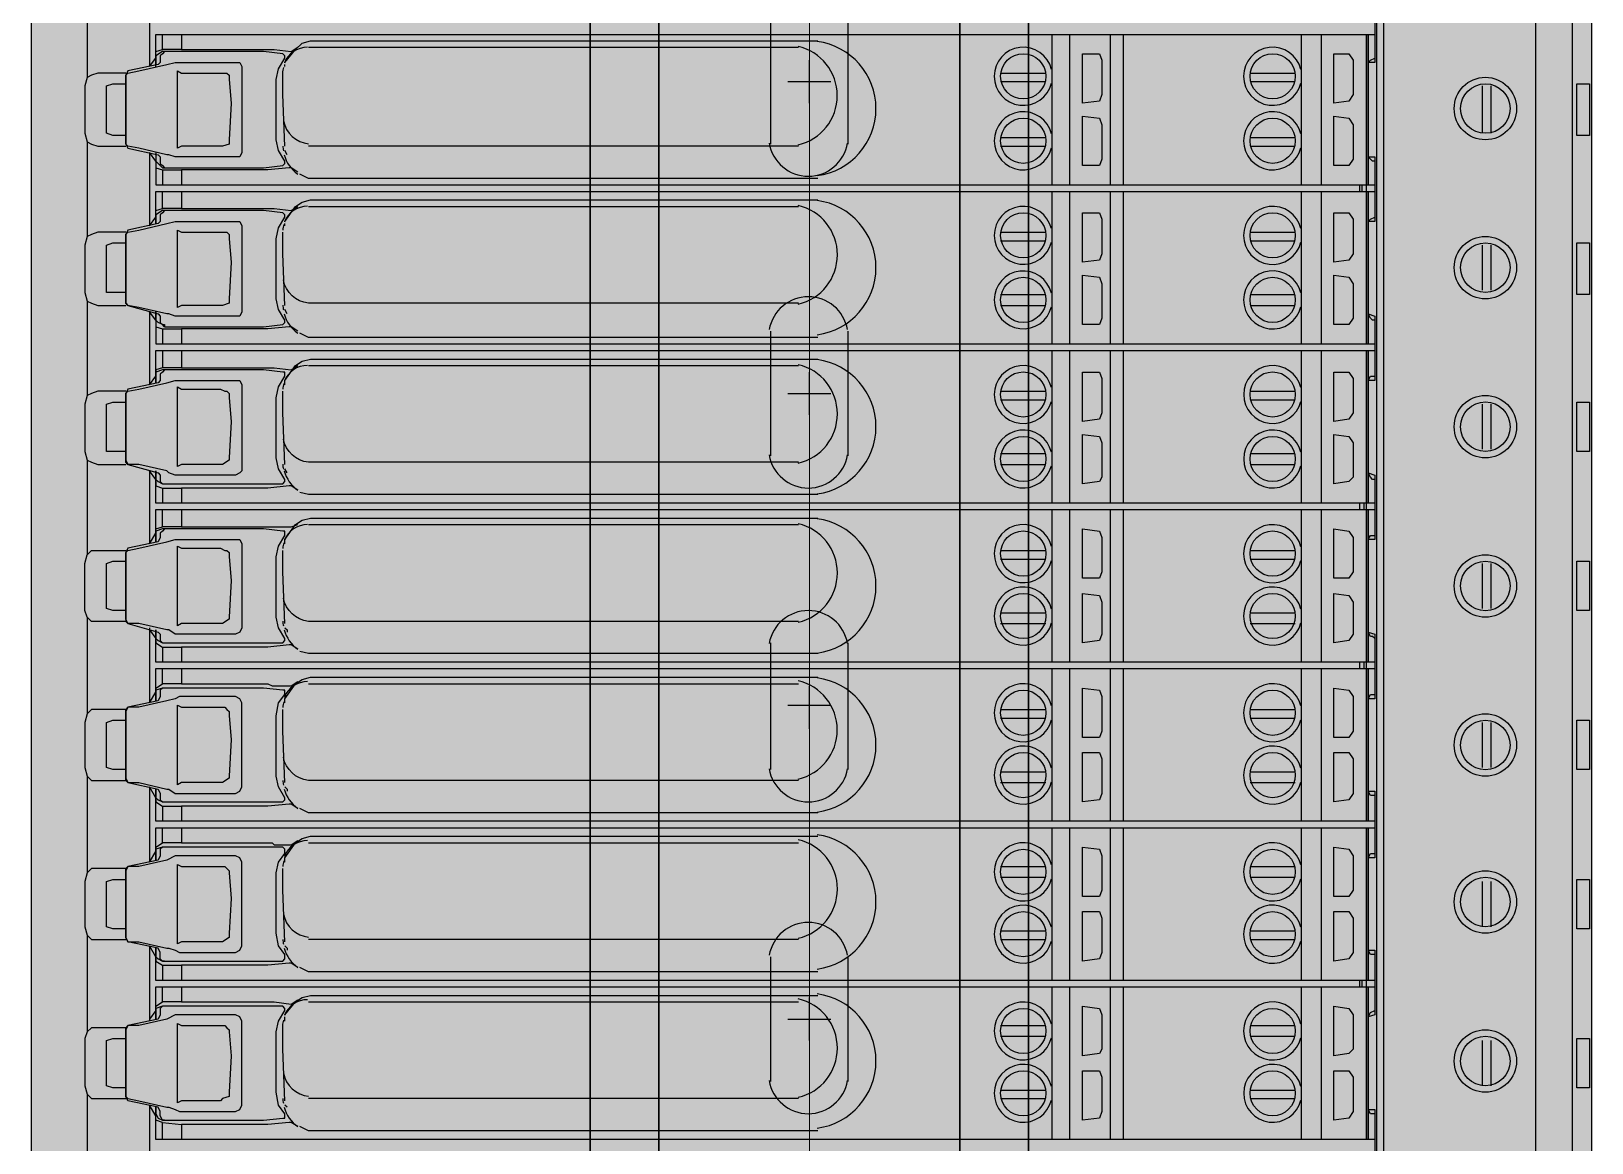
# Model space of a CAD drawing. Extents: x 9438 to 11125, y 1800 to 2873.
# Drawn here: x 10049.4 to 10172.3, y 2238.7 to 2326.2 of the extents above; entities that cross this region are included whole.
import ezdxf

# ---------------------------------------------------------------- set-up
doc = ezdxf.new("R2010")
doc.units = 0
doc.header["$LTSCALE"] = 10
doc.header["$MEASUREMENT"] = 0
doc.layers.add('G02-1-PRDXXXX-E-MRIO-01-P01-01$0$ANNOTATION', color=7, linetype='Continuous')

# ---------------------------------------------------------------- blocks, each defined once
blk = doc.blocks.new('G02-1-PRDXXXX-E-MRIO-01-P01-01$0$DV-54809-ZX-370-003')
at = {"layer": 'G02-1-PRDXXXX-E-MRIO-01-P01-01$0$ANNOTATION', "lineweight": 25}
for points in [[(655.7, 333.27), (655.7, 978.47), (661.12, 978.47), (661.12, 333.27), (661.12, 978.47), (684.83, 978.47), (684.83, 333.27), (684.83, 978.47), (690.24, 978.47), (690.24, 333.27), (690.24, 978.47), (684.83, 978.47), (684.83, 333.27), (684.83, 978.47), (672.97, 978.47), (661.12, 978.47), (661.12, 333.27), (661.12, 978.47), (655.7, 978.47)], [(717, 525.98), (717, 514.13)], [(695.83, 520.73), (694.48, 520.56), (694.48, 524.46), (695.83, 524.46), (696, 523.95), (696, 523.27), (696, 521.75), (696, 521.24)], [(715.48, 520.73), (714.29, 520.56), (714.29, 524.46), (715.48, 524.46), (715.82, 523.95), (715.82, 523.27), (715.82, 521.75), (715.82, 521.24)], [(623.18, 517.51), (623.18, 522.59), (623.18, 523.1), (623.52, 522.93), (626.57, 522.93), (626.91, 522.93), (627.08, 522.93), (627.25, 522.76), (627.25, 522.43), (627.42, 520.56), (627.25, 517.68), (627.25, 517.34), (626.74, 517.18), (626.57, 517.18), (623.52, 517.18), (623.18, 517.01)], [(733.43, 518.02), (733.43, 522.09), (734.44, 522.09), (734.44, 518.02)], [(695.83, 515.65), (694.48, 515.65), (694.48, 519.55), (695.83, 519.38), (696, 518.87), (696, 518.36), (696, 516.84), (696, 516.16)], [(715.48, 515.65), (714.29, 515.65), (714.29, 519.55), (715.48, 519.38), (715.82, 518.87), (715.82, 518.36), (715.82, 516.84), (715.82, 516.16)], [(717, 513.62), (717, 501.6)], [(695.83, 508.2), (694.48, 508.03), (694.48, 511.93), (695.83, 511.93), (696, 511.42), (696, 510.74), (696, 509.22), (696, 508.71)], [(715.48, 508.2), (714.29, 508.03), (714.29, 511.93), (715.48, 511.93), (715.82, 511.42), (715.82, 510.74), (715.82, 509.22), (715.82, 508.71)], [(619.12, 504.81), (619.12, 508.03), (619.12, 510.23)], [(623.18, 504.98), (623.18, 510.06), (623.18, 510.57), (623.52, 510.4), (626.57, 510.4), (626.91, 510.4), (627.08, 510.4), (627.25, 510.23), (627.25, 509.89), (627.42, 508.03), (627.25, 505.15), (627.25, 504.81), (626.74, 504.64), (626.57, 504.64), (623.52, 504.64), (623.18, 504.47)], [(733.43, 505.49), (733.43, 509.56), (734.44, 509.56), (734.44, 505.49)], [(695.83, 503.12), (694.48, 503.12), (694.48, 507.01), (695.83, 506.85), (696, 506.34), (696, 505.83), (696, 504.31), (696, 503.63)], [(715.48, 503.12), (714.29, 503.12), (714.29, 507.01), (715.48, 506.85), (715.82, 506.34), (715.82, 505.83), (715.82, 504.31), (715.82, 503.63)], [(717, 501.09), (717, 489.06)], [(695.83, 495.67), (694.48, 495.5), (694.48, 499.39), (695.83, 499.39), (696, 498.89), (696, 498.38), (696, 496.68), (696, 496.18)], [(715.48, 495.67), (714.29, 495.5), (714.29, 499.39), (715.48, 499.39), (715.82, 498.89), (715.82, 498.38), (715.82, 496.68), (715.82, 496.18)], [(623.18, 492.45), (623.18, 497.7), (623.18, 498.21), (623.52, 498.04), (626.57, 498.04), (626.91, 497.87), (627.08, 497.87), (627.25, 497.7), (627.25, 497.36), (627.42, 495.5), (627.25, 492.62), (627.25, 492.45), (626.74, 492.11), (626.57, 492.11), (623.52, 492.11), (623.18, 491.94)], [(619.29, 492.11), (619.12, 492.28), (619.12, 495.5), (619.12, 497.7), (619.12, 492.45)], [(733.43, 493.13), (733.43, 497.02), (734.44, 497.02), (734.44, 493.13)], [(695.83, 490.76), (694.48, 490.59), (694.48, 494.48), (695.83, 494.31), (696, 493.81), (696, 493.3), (696, 491.77), (696, 491.1)], [(715.48, 490.76), (714.29, 490.59), (714.29, 494.48), (715.48, 494.31), (715.82, 493.81), (715.82, 493.3), (715.82, 491.77), (715.82, 491.1)], [(717, 488.56), (717, 476.53)], [(695.83, 483.14), (694.48, 483.14), (694.48, 487.03), (695.83, 486.86), (696, 486.36), (696, 485.85), (696, 484.15), (696, 483.65)], [(715.48, 483.14), (714.29, 483.14), (714.29, 487.03), (715.48, 486.86), (715.82, 486.36), (715.82, 485.85), (715.82, 484.15), (715.82, 483.65)], [(623.18, 479.92), (623.18, 485.17), (623.18, 485.68), (623.52, 485.51), (626.57, 485.51), (626.91, 485.34), (627.08, 485.34), (627.25, 485.17), (627.25, 484.83), (627.42, 482.97), (627.25, 480.09), (627.25, 479.92), (626.74, 479.58), (626.57, 479.58), (623.52, 479.58), (623.18, 479.41)], [(733.43, 480.6), (733.43, 484.49), (734.44, 484.49), (734.44, 480.6)], [(695.83, 478.23), (694.48, 478.06), (694.48, 481.95), (695.83, 481.78), (696, 481.27), (696, 480.77), (696, 479.24), (696, 478.73)], [(715.48, 478.23), (714.29, 478.06), (714.29, 481.95), (715.48, 481.78), (715.82, 481.27), (715.82, 480.77), (715.82, 479.24), (715.82, 478.73)], [(717, 476.03), (717, 464)], [(695.83, 470.61), (694.48, 470.61), (694.48, 474.5), (695.83, 474.33), (696, 473.82), (696, 473.32), (696, 471.79), (696, 471.11)], [(715.48, 470.61), (714.29, 470.61), (714.29, 474.5), (715.48, 474.33), (715.82, 473.82), (715.82, 473.32), (715.82, 471.79), (715.82, 471.11)], [(616.92, 472.81), (616.41, 472.81), (616.07, 472.47), (615.9, 471.79), (615.9, 468.24), (616.07, 467.56), (616.41, 467.22), (616.92, 467.22), (619.12, 467.22), (619.12, 470.44), (619.12, 472.81)], [(623.18, 467.39), (623.18, 472.64), (623.18, 473.15), (623.52, 472.98), (626.57, 472.98), (626.91, 472.98), (627.08, 472.81), (627.25, 472.64), (627.25, 472.3), (627.42, 470.44), (627.25, 467.56), (627.25, 467.39), (626.74, 467.05), (626.57, 467.05), (623.52, 467.05), (623.18, 466.88)], [(733.43, 468.07), (733.43, 471.96), (734.44, 471.96), (734.44, 468.07)], [(695.83, 465.7), (694.48, 465.53), (694.48, 469.42), (695.83, 469.42), (696, 468.91), (696, 468.24), (696, 466.71), (696, 466.2)], [(715.48, 465.7), (714.29, 465.53), (714.29, 469.42), (715.48, 469.42), (715.82, 468.91), (715.82, 468.24), (715.82, 466.71), (715.82, 466.2)], [(717, 463.49), (717, 451.47)], [(695.83, 458.07), (694.48, 458.07), (694.48, 461.97), (695.83, 461.8), (696, 461.29), (696, 460.78), (696, 459.26), (696, 458.58)], [(715.48, 458.07), (714.29, 458.07), (714.29, 461.97), (715.48, 461.8), (715.82, 461.29), (715.82, 460.78), (715.82, 459.26), (715.82, 458.58)], [(623.18, 454.86), (623.18, 460.11), (623.18, 460.61), (623.52, 460.45), (626.57, 460.45), (626.91, 460.45), (627.08, 460.28), (627.25, 460.11), (627.25, 459.94), (627.42, 457.91), (627.25, 455.2), (627.25, 454.86), (626.74, 454.52), (626.57, 454.52), (623.52, 454.52), (623.18, 454.35)], [(733.43, 455.53), (733.43, 459.43), (734.44, 459.43), (734.44, 455.53)], [(695.83, 453.16), (694.48, 452.99), (694.48, 456.89), (695.83, 456.89), (696, 456.38), (696, 455.7), (696, 454.18), (696, 453.67)], [(715.48, 453.16), (714.29, 452.99), (714.29, 456.89), (715.48, 456.89), (715.82, 456.38), (715.82, 455.7), (715.82, 454.18), (715.82, 453.67)], [(619.29, 454.52), (619.12, 454.86)], [(717, 450.96), (717, 438.94)], [(695.83, 445.71), (694.48, 445.54), (694.48, 449.44), (695.83, 449.27), (696, 448.76), (696, 448.25), (696, 446.73), (696, 446.05)], [(715.48, 445.71), (714.29, 445.54), (714.29, 449.44), (715.48, 449.27), (715.82, 448.76), (715.82, 448.25), (715.82, 446.73), (715.82, 446.05)], [(623.18, 442.33), (623.18, 447.58), (623.18, 448.08), (623.52, 447.91), (626.57, 447.91), (626.91, 447.91), (627.08, 447.74), (627.25, 447.58), (627.25, 447.41), (627.42, 445.54), (627.25, 442.66), (627.25, 442.33), (626.74, 442.16), (626.57, 441.99), (623.52, 441.99), (623.18, 441.82)], [(733.43, 443), (733.43, 446.9), (734.44, 446.9), (734.44, 443)], [(695.83, 440.63), (694.48, 440.46), (694.48, 444.36), (695.83, 444.36), (696, 443.85), (696, 443.17), (696, 441.65), (696, 441.14)], [(715.48, 440.63), (714.29, 440.46), (714.29, 444.36), (715.48, 444.36), (715.82, 443.85), (715.82, 443.17), (715.82, 441.65), (715.82, 441.14)]]:
    blk.add_lwpolyline(points, close=True, dxfattribs=at)
at = {"layer": 'G02-1-PRDXXXX-E-MRIO-01-P01-01$0$ANNOTATION', "color": 7, "lineweight": 0, "true_color": 0xffffff}
blk.add_lwpolyline([(684.83, 333.27), (684.83, 978.47), (684.83, 333.27)], close=True, dxfattribs=at)
blk.add_lwpolyline([(684.83, 655.87), (672.97, 655.87), (672.97, 333.27)], dxfattribs=at)
at = {"layer": 'G02-1-PRDXXXX-E-MRIO-01-P01-01$0$ANNOTATION', "lineweight": 25}
for points in [[(611.67, 573.74), (611.67, 391.35)], [(734.61, 391.35), (734.61, 573.74)], [(611.67, 573.74), (611.67, 391.35), (611.84, 390.68), (612.52, 390.34), (614.04, 390.17), (614.21, 390.17), (732.07, 390.17), (732.24, 390.17), (733.77, 390.34), (734.44, 390.68), (734.61, 391.35), (734.61, 573.74)], [(611.84, 390.85), (614.38, 391.52), (614.72, 391.52), (615.56, 391.52), (731.56, 391.52), (731.9, 391.52), (733.09, 391.18), (733.09, 573.74), (732.75, 574.41), (732.24, 574.75)], [(730.21, 390.17), (730.21, 574.75)], [(621.49, 560.87), (620.98, 560.87), (620.98, 563.58), (620.98, 564.08), (621.15, 564.25), (621.49, 564.59), (621.83, 564.59), (718.19, 564.59), (718.19, 400.33), (621.83, 400.33), (621.83, 400.84), (717.68, 400.84), (717.68, 564.08), (621.83, 564.08), (621.49, 563.91), (621.49, 563.58), (620.98, 563.58)], [(616.07, 530.05), (616.07, 522.59)], [(621.49, 528.52), (620.98, 529.2), (620.98, 523.44), (621.49, 524.12)], [(717, 528.86), (717.51, 528.86), (717.51, 523.78), (717, 523.78)], [(669.92, 527.17), (669.92, 517.34)], [(676.02, 517.34), (676.02, 527.17)], [(621.49, 523.44), (621.49, 525.98), (717.51, 525.98)], [(621.49, 516.5), (621.49, 515.99), (621.66, 515.82), (622, 515.48), (622.17, 515.48), (629.96, 515.48), (631.48, 515.65), (631.65, 515.82), (631.65, 515.99), (631.14, 516.84), (630.97, 517.68), (630.97, 522.43), (631.14, 523.27), (631.65, 524.12), (631.65, 524.29), (631.48, 524.46), (629.96, 524.63), (622.17, 524.63), (622, 524.63), (621.49, 524.29), (621.49, 524.63), (622, 524.8), (622, 525.98)], [(623.52, 525.98), (623.52, 524.8), (630.3, 524.8), (630.64, 524.8), (630.81, 524.8), (632.16, 524.63), (632.67, 524.97)], [(631.65, 523.78), (632.5, 524.8), (633.01, 525.3), (633.68, 525.47), (673.65, 525.47)], [(692.11, 514.13), (692.11, 517.01), (692.11, 518.02), (692.11, 521.92), (692.11, 523.1), (692.11, 525.98)], [(693.46, 525.98), (693.46, 514.13)], [(696.68, 525.98), (696.68, 514.13)], [(697.7, 525.98), (697.7, 514.13)], [(711.75, 514.13), (711.75, 517.01), (711.75, 518.02), (711.75, 521.92), (711.75, 523.1), (711.75, 525.98)], [(713.28, 525.98), (713.28, 514.13)], [(716.83, 525.98), (716.83, 514.13), (716.83, 513.62), (716.83, 501.6)], [(622.17, 524.63), (622, 524.46), (621.83, 524.29), (621.83, 523.78), (621.66, 523.61), (619.29, 523.1), (619.12, 522.76), (619.29, 522.93), (620.14, 523.1), (622.34, 523.61), (623.02, 523.78), (623.35, 523.78), (627.76, 523.78), (628.1, 523.78), (628.27, 523.44), (628.27, 516.67), (628.1, 516.33), (627.76, 516.33), (623.35, 516.33), (623.02, 516.33), (622.51, 516.5), (622.34, 516.5), (620.14, 517.01), (619.29, 517.18), (619.12, 517.34), (619.12, 520.56), (619.12, 522.76), (619.12, 517.34), (619.29, 517.01), (621.66, 516.5), (621.83, 516.33), (621.83, 515.82), (622, 515.65), (622.17, 515.48)], [(621.49, 524.29), (621.49, 524.12), (621.49, 523.61)], [(623.52, 524.8), (622, 524.8)], [(623.02, 523.78), (623.02, 523.78)], [(633.51, 524.97), (672.12, 524.97)], [(672.97, 520.56), (672.97, 523.95)], [(717, 523.61), (717, 523.78), (717.17, 523.95), (717.51, 524.12)], [(717.51, 524.12), (717.51, 524.12)], [(619.12, 522.93), (616.92, 522.93), (616.41, 522.76), (616.07, 522.59), (615.9, 521.92), (615.9, 518.19), (616.07, 517.51), (616.41, 517.34), (616.92, 517.18), (619.12, 517.18)], [(619.12, 522.76), (619.12, 522.76)], [(631.65, 523.44), (631.65, 523.61)], [(688.04, 522.93), (691.6, 522.93)], [(707.69, 522.93), (711.24, 522.93)], [(619.12, 518.02), (618.1, 518.02), (617.6, 518.19), (617.6, 518.53), (617.6, 521.58), (617.6, 521.92), (618.1, 522.09), (619.12, 522.09)], [(671.28, 522.26), (674.67, 522.26)], [(688.04, 522.26), (691.6, 522.26)], [(707.69, 522.26), (711.24, 522.26)], [(725.98, 521.92), (725.98, 518.19)], [(726.65, 521.92), (726.65, 518.19)], [(688.04, 517.85), (691.6, 517.85)], [(707.69, 517.85), (711.24, 517.85)], [(616.07, 517.51), (616.07, 510.06)], [(621.49, 515.99), (620.98, 516.67), (620.98, 510.91), (621.49, 511.59)], [(621.49, 516.67), (621.49, 514.13), (717.51, 514.13)], [(631.82, 516.5), (631.65, 516.84)], [(672.12, 517.18), (633.51, 517.18)], [(688.04, 517.18), (691.6, 517.18)], [(707.69, 517.18), (711.24, 517.18)], [(717.51, 515.99), (717.34, 515.99), (717.17, 516.16), (717, 516.33), (717, 516.5)], [(621.49, 515.82), (621.49, 515.48), (622, 515.31), (622, 514.13)], [(622, 515.31), (623.52, 515.31)], [(622.17, 515.48), (622.17, 515.48)], [(632.67, 515.14), (632.16, 515.48), (631.99, 515.48), (630.3, 515.31), (623.52, 515.31), (623.52, 514.13)], [(717, 516.33), (717.51, 516.33), (717.51, 511.25), (717, 511.25)], [(717.51, 515.99), (717.51, 515.99)], [(673.65, 514.64), (633.68, 514.64), (633.51, 514.64), (632.84, 514.97)], [(633.68, 514.64), (633.68, 514.64)], [(716.32, 514.13), (716.32, 513.62)], [(716.49, 514.13), (716.49, 513.62)], [(622.17, 512.1), (622, 511.93), (621.83, 511.76), (621.83, 511.25), (621.66, 511.08), (619.29, 510.57), (619.12, 510.23), (619.29, 510.4), (620.14, 510.57), (622.34, 511.08), (623.02, 511.25), (623.35, 511.25), (627.76, 511.25), (628.1, 511.25), (628.27, 510.91), (628.27, 504.14), (628.1, 503.8), (627.76, 503.8), (623.35, 503.8), (623.02, 503.8), (622.51, 503.97), (622.34, 503.97), (620.14, 504.47), (619.29, 504.64), (619.12, 504.81), (619.29, 504.64), (621.66, 503.97), (621.83, 503.8), (621.83, 503.29), (622, 503.12), (622.17, 503.12), (622.17, 502.95), (629.96, 502.95), (631.48, 503.12), (631.65, 503.29), (631.65, 503.46), (631.14, 504.31), (630.97, 505.15), (630.97, 509.89), (631.14, 510.74), (631.65, 511.59), (631.65, 511.76), (631.48, 511.93), (629.96, 512.1), (622.17, 512.1), (622, 512.1), (621.49, 511.76), (621.49, 512.1), (622, 512.26), (622, 513.62)], [(621.49, 511.76), (621.49, 511.59), (621.49, 511.08), (621.49, 513.62), (717.51, 513.62)], [(623.52, 513.62), (623.52, 512.26), (630.3, 512.26), (630.64, 512.26), (630.81, 512.26), (632.16, 512.1), (632.67, 512.43)], [(631.65, 511.25), (632.5, 512.43), (633.01, 512.77), (633.68, 512.94), (673.65, 512.94)], [(692.11, 501.6), (692.11, 504.47), (692.11, 505.66), (692.11, 509.56), (692.11, 510.57), (692.11, 513.62)], [(693.46, 513.62), (693.46, 501.6)], [(696.68, 513.62), (696.68, 501.6)], [(697.7, 513.62), (697.7, 501.6)], [(711.75, 501.6), (711.75, 504.47), (711.75, 505.66), (711.75, 509.56), (711.75, 510.57), (711.75, 513.62)], [(713.28, 513.62), (713.28, 501.6)], [(623.52, 512.26), (622, 512.26)], [(633.51, 512.43), (672.12, 512.43)], [(717, 511.08), (717, 511.25), (717.17, 511.42), (717.51, 511.59)], [(717.51, 511.59), (717.51, 511.59)], [(619.12, 510.4), (616.92, 510.4), (616.41, 510.23), (616.07, 510.06), (615.9, 509.39), (615.9, 505.66), (616.07, 504.98), (616.41, 504.81), (616.92, 504.64), (619.12, 504.64)], [(619.12, 510.23), (619.12, 510.23)], [(623.02, 511.25), (623.02, 511.25)], [(631.65, 504.64), (631.48, 508.71), (631.48, 510.4)], [(631.65, 510.91), (631.65, 511.08)], [(688.04, 510.4), (691.6, 510.4)], [(707.69, 510.4), (711.24, 510.4)], [(619.12, 505.66), (618.1, 505.66), (617.6, 505.66), (617.6, 506), (617.6, 509.05), (617.6, 509.39), (618.1, 509.56), (619.12, 509.56)], [(688.04, 509.72), (691.6, 509.72)], [(707.69, 509.72), (711.24, 509.72)], [(725.98, 509.39), (725.98, 505.83)], [(726.65, 509.39), (726.65, 505.83)], [(688.04, 505.49), (691.6, 505.49)], [(707.69, 505.49), (711.24, 505.49)], [(616.07, 504.98), (616.07, 497.53)], [(621.49, 503.46), (620.98, 504.14), (620.98, 498.38), (621.49, 499.06), (621.49, 498.55), (621.49, 501.09), (717.51, 501.09)], [(622.17, 502.95), (622, 503.12), (621.66, 503.29), (621.49, 503.46), (621.49, 504.14), (621.49, 501.6), (717.51, 501.6)], [(631.82, 503.97), (631.65, 504.31)], [(688.04, 504.64), (691.6, 504.64)], [(707.69, 504.64), (711.24, 504.64)], [(621.49, 503.29), (621.49, 502.95), (622, 502.78), (622, 501.6)], [(632.67, 502.61), (632.16, 502.95), (631.99, 502.95), (630.3, 502.78), (623.52, 502.78), (623.52, 501.6)], [(717.51, 503.46), (717.34, 503.46), (717.17, 503.63), (717, 503.97), (717.51, 503.8), (717.51, 498.72), (717, 498.72)], [(717.51, 503.46), (717.51, 503.46)], [(622, 502.78), (623.52, 502.78)], [(673.65, 502.1), (633.68, 502.1), (633.51, 502.1), (632.84, 502.44)], [(633.68, 502.1), (633.68, 502.1)], [(669.92, 502.61), (669.92, 492.79)], [(676.02, 492.79), (676.02, 502.61)], [(622, 501.09), (622, 499.73), (621.49, 499.56), (621.49, 499.23)], [(623.52, 501.09), (623.52, 499.73), (630.3, 499.73), (630.64, 499.73), (630.81, 499.73), (632.16, 499.56), (632.67, 499.9)], [(631.65, 498.38), (631.65, 498.72), (632.5, 499.9), (633.01, 500.24), (633.68, 500.41), (673.65, 500.41)], [(692.11, 489.06), (692.11, 491.94), (692.11, 493.13), (692.11, 497.02), (692.11, 498.04), (692.11, 501.09)], [(693.46, 501.09), (693.46, 489.06)], [(696.68, 501.09), (696.68, 489.06)], [(697.7, 501.09), (697.7, 489.06)], [(711.75, 489.06), (711.75, 491.94), (711.75, 493.13), (711.75, 497.02), (711.75, 498.04), (711.75, 501.09)], [(713.28, 501.09), (713.28, 489.06)], [(716.83, 501.09), (716.83, 489.06), (716.83, 488.56), (716.83, 476.53), (716.83, 476.03), (716.83, 464)], [(622.17, 499.56), (622, 499.39), (621.83, 499.23), (621.83, 498.72), (621.66, 498.55), (619.29, 498.04), (619.12, 497.7), (619.29, 497.87), (620.14, 498.04), (622.34, 498.55), (623.02, 498.72), (623.35, 498.72), (627.76, 498.72), (628.1, 498.72), (628.27, 498.38), (628.27, 491.6), (628.1, 491.44), (627.76, 491.27), (623.35, 491.27), (623.02, 491.27), (622.51, 491.44), (622.34, 491.6), (620.14, 492.11), (619.29, 492.11), (621.66, 491.44), (621.83, 491.27), (621.83, 490.76), (622, 490.59), (622.17, 490.59)], [(717.51, 489.06), (621.49, 489.06), (621.49, 491.6), (621.49, 490.93), (621.66, 490.76), (622, 490.59), (622.17, 490.59), (629.96, 490.59), (631.48, 490.59), (631.65, 490.76), (631.65, 490.93), (631.14, 491.77), (630.97, 492.62), (630.97, 497.36), (631.14, 498.21), (631.65, 499.06), (631.65, 499.39), (631.48, 499.39), (629.96, 499.56), (622.17, 499.56), (622, 499.56), (621.49, 499.39), (621.49, 499.06)], [(623.52, 499.73), (622, 499.73)], [(633.51, 499.9), (672.12, 499.9)], [(672.97, 496.01), (672.97, 499.39)], [(623.02, 498.72), (623.02, 498.72)], [(717, 498.55), (717, 498.72), (717.17, 499.06), (717.51, 499.06)], [(717.51, 499.06), (717.51, 499.06)], [(619.12, 497.87), (616.92, 497.87), (616.41, 497.7), (616.07, 497.53), (615.9, 496.85), (615.9, 493.13), (616.07, 492.45), (616.41, 492.28), (616.92, 492.11), (619.12, 492.11)], [(619.12, 493.13), (618.1, 493.13), (617.6, 493.13), (617.6, 493.64), (617.6, 496.52), (617.6, 496.85), (618.1, 497.02), (619.12, 497.02)], [(619.12, 497.7), (619.12, 497.7)], [(631.65, 492.11), (631.48, 496.18), (631.48, 497.87)], [(671.28, 497.7), (674.67, 497.7)], [(688.04, 497.87), (691.6, 497.87)], [(688.04, 497.19), (691.6, 497.19)], [(707.69, 497.87), (711.24, 497.87)], [(707.69, 497.19), (711.24, 497.19)], [(725.98, 496.85), (725.98, 493.3)], [(726.65, 496.85), (726.65, 493.3)], [(616.07, 492.45), (616.07, 485)], [(688.04, 492.96), (691.6, 492.96)], [(688.04, 492.11), (691.6, 492.11)], [(707.69, 492.96), (711.24, 492.96)], [(707.69, 492.11), (711.24, 492.11)], [(621.49, 490.93), (620.98, 491.6), (620.98, 485.85), (621.49, 486.69), (621.49, 487.03), (622, 487.2), (622, 488.56)], [(621.49, 490.76), (621.49, 490.42), (622, 490.25), (622, 489.06)], [(622.17, 490.59), (622.17, 490.59)], [(631.82, 491.44), (631.65, 491.77)], [(717.51, 490.93), (717.34, 490.93), (717.17, 491.1), (717, 491.44), (717.51, 491.27), (717.51, 486.19), (717, 486.19)], [(717.51, 490.93), (717.51, 490.93)], [(622, 490.25), (623.52, 490.25)], [(673.65, 489.74), (633.68, 489.74), (633.51, 489.74), (632.84, 489.91)], [(633.68, 489.74), (633.68, 489.74)], [(717.51, 476.53), (621.49, 476.53), (621.49, 479.07), (621.49, 478.4), (621.66, 478.23), (622, 478.06), (622.17, 478.06), (629.96, 478.06), (631.48, 478.06), (631.65, 478.23), (631.65, 478.4), (631.14, 479.24), (630.97, 480.09), (630.97, 484.83), (631.14, 485.68), (631.65, 486.52), (631.65, 486.86), (631.48, 486.86), (629.96, 487.03), (622.17, 487.03), (622, 487.03), (621.49, 486.86), (621.49, 486.52), (621.49, 486.02), (621.49, 488.56), (717.51, 488.56)], [(623.52, 488.56), (623.52, 487.2), (630.3, 487.2), (630.64, 487.2), (632.16, 487.2), (632.67, 487.37)], [(692.11, 476.53), (692.11, 479.41), (692.11, 480.6), (692.11, 484.49), (692.11, 485.51), (692.11, 488.56)], [(693.46, 488.56), (693.46, 476.53)], [(696.68, 488.56), (696.68, 476.53)], [(697.7, 488.56), (697.7, 476.53)], [(711.75, 476.53), (711.75, 479.41), (711.75, 480.6), (711.75, 484.49), (711.75, 485.51), (711.75, 488.56)], [(713.28, 488.56), (713.28, 476.53)], [(716.32, 489.06), (716.32, 488.56)], [(716.66, 489.06), (716.66, 488.56)], [(622.17, 487.03), (622, 486.86), (621.83, 486.69), (621.83, 486.36), (621.66, 486.02), (619.29, 485.51), (619.12, 485.17), (619.29, 485.34), (620.14, 485.51), (622.34, 486.02), (623.02, 486.19), (623.35, 486.19), (627.76, 486.19), (628.1, 486.19), (628.27, 485.85), (628.27, 479.24), (628.1, 478.9), (627.76, 478.73), (623.35, 478.73), (623.02, 478.73), (622.51, 479.07), (622.34, 479.07), (620.14, 479.58), (619.29, 479.58), (619.12, 479.92), (619.12, 485.17), (619.12, 482.97), (619.12, 479.75), (616.92, 479.75), (616.41, 479.75), (616.07, 480.09), (615.9, 480.6), (615.9, 484.32), (616.07, 485), (616.41, 485.34), (616.92, 485.34), (619.12, 485.34)], [(623.52, 487.2), (622, 487.2)], [(631.65, 485.85), (631.65, 486.19), (632.5, 487.37), (633.01, 487.71), (633.68, 487.88), (673.65, 487.88)], [(633.51, 487.37), (672.12, 487.37)], [(623.02, 486.19), (623.02, 486.19)], [(717, 486.02), (717, 486.19), (717.17, 486.52), (717.51, 486.52)], [(717.51, 486.52), (717.51, 486.52)], [(619.12, 480.6), (618.1, 480.6), (617.6, 480.77), (617.6, 481.11), (617.6, 483.98), (617.6, 484.32), (618.1, 484.49), (619.12, 484.49)], [(619.12, 485.17), (619.12, 485.17)], [(631.65, 479.58), (631.48, 483.65), (631.48, 485.34)], [(688.04, 485.34), (691.6, 485.34)], [(688.04, 484.66), (691.6, 484.66)], [(707.69, 485.34), (711.24, 485.34)], [(707.69, 484.66), (711.24, 484.66)], [(725.98, 484.32), (725.98, 480.77)], [(726.65, 484.32), (726.65, 480.77)], [(616.07, 480.09), (616.07, 472.47)], [(619.12, 479.75), (619.29, 479.58), (621.66, 478.9), (621.83, 478.73), (621.83, 478.23), (622, 478.06), (622.17, 478.06)], [(688.04, 480.43), (691.6, 480.43)], [(688.04, 479.58), (691.6, 479.58)], [(707.69, 480.43), (711.24, 480.43)], [(707.69, 479.58), (711.24, 479.58)], [(620.98, 479.24), (620.98, 473.32), (621.49, 474.16)], [(620.98, 479.07), (621.49, 478.4)], [(631.65, 479.24), (631.82, 479.07), (631.82, 478.9)], [(631.82, 478.9), (631.82, 478.9)], [(717.51, 478.4), (717.34, 478.57), (717.17, 478.57), (717, 478.9), (717.51, 478.73), (717.51, 473.65), (717, 473.65)], [(717.51, 478.4), (717.51, 478.4)], [(621.49, 478.23), (621.49, 478.06), (622, 477.72), (622, 476.53)], [(622, 477.72), (623.52, 477.72)], [(622.17, 478.06), (622.17, 478.06)], [(673.65, 477.21), (633.68, 477.21), (633.51, 477.21), (632.84, 477.38)], [(633.68, 477.21), (633.68, 477.21)], [(669.92, 478.06), (669.92, 468.07)], [(676.02, 468.07), (676.02, 478.06)], [(621.49, 474.33), (621.49, 473.99), (621.49, 473.48), (621.49, 476.03), (717.51, 476.03)], [(717.51, 464), (621.49, 464), (621.49, 466.54), (621.49, 465.86), (621.66, 465.7), (622, 465.53), (622.17, 465.53), (629.96, 465.53), (631.48, 465.53), (631.65, 465.7), (631.65, 465.86), (631.14, 466.71), (630.97, 467.56), (630.97, 472.3), (631.14, 473.32), (631.65, 473.99), (631.65, 474.33), (631.48, 474.33), (629.96, 474.5), (622.17, 474.5), (622, 474.5), (621.49, 474.33), (621.49, 474.5), (622, 474.84), (622, 476.03)], [(623.52, 476.03), (623.52, 474.84), (630.3, 474.84), (630.64, 474.67), (632.16, 474.67), (632.67, 475.01)], [(692.11, 464), (692.11, 466.88), (692.11, 468.07), (692.11, 471.96), (692.11, 472.98), (692.11, 476.03)], [(693.46, 476.03), (693.46, 464)], [(696.68, 476.03), (696.68, 464)], [(697.7, 476.03), (697.7, 464)], [(711.75, 464), (711.75, 466.88), (711.75, 468.07), (711.75, 471.96), (711.75, 472.98), (711.75, 476.03)], [(713.28, 476.03), (713.28, 464)], [(716.32, 476.53), (716.32, 476.03)], [(716.66, 476.53), (716.66, 476.03)], [(623.52, 474.84), (622, 474.84)], [(631.65, 473.32), (631.65, 473.65), (632.5, 474.84), (633.01, 475.18), (633.68, 475.35), (673.65, 475.35)], [(633.51, 474.84), (672.12, 474.84)], [(672.97, 471.28), (672.97, 474.67)], [(622.17, 474.5), (622, 474.5), (621.83, 474.33), (621.83, 473.82), (621.66, 473.48), (619.29, 472.98), (619.12, 472.81), (619.12, 472.64)], [(619.12, 467.22), (619.29, 467.05), (620.14, 467.05), (622.34, 466.54), (622.51, 466.54), (623.02, 466.2), (623.35, 466.2), (627.76, 466.2), (628.1, 466.37), (628.27, 466.71), (628.27, 473.32), (628.1, 473.65), (627.76, 473.82), (623.35, 473.82), (623.02, 473.65), (622.34, 473.48), (620.14, 472.98), (619.29, 472.98), (619.12, 472.64), (619.12, 467.39), (619.29, 467.05), (621.66, 466.54), (621.83, 466.2), (621.83, 465.7), (622, 465.53), (622.17, 465.53)], [(623.02, 473.65), (623.02, 473.65)], [(717, 473.48), (717, 473.65), (717.17, 473.99), (717.51, 473.99)], [(717.51, 473.99), (717.51, 473.99)], [(631.65, 467.05), (631.48, 471.11), (631.48, 472.81)], [(671.28, 473.15), (674.67, 473.15)], [(688.04, 472.81), (691.6, 472.81)], [(688.04, 472.13), (691.6, 472.13)], [(707.69, 472.81), (711.24, 472.81)], [(707.69, 472.13), (711.24, 472.13)], [(619.12, 468.07), (618.1, 468.07), (617.6, 468.24), (617.6, 468.57), (617.6, 471.45), (617.6, 471.79), (618.1, 471.96), (619.12, 471.96)], [(725.98, 471.79), (725.98, 468.24)], [(726.65, 471.79), (726.65, 468.24)], [(616.07, 467.56), (616.07, 459.94)], [(688.04, 467.9), (691.6, 467.9)], [(707.69, 467.9), (711.24, 467.9)], [(621.49, 465.86), (620.98, 466.71), (620.98, 460.78), (621.49, 461.63)], [(631.65, 466.71), (631.82, 466.54), (631.82, 466.37)], [(631.82, 466.37), (631.82, 466.37)], [(688.04, 467.05), (691.6, 467.05)], [(707.69, 467.05), (711.24, 467.05)], [(717.51, 466.03), (717.17, 466.03), (717, 466.37), (717.51, 466.37), (717.51, 461.12), (717, 461.12)], [(717.51, 466.03), (717.51, 466.03)], [(621.49, 465.7), (621.49, 465.53), (622, 465.19), (622, 464)], [(622, 465.19), (623.52, 465.19)], [(622.17, 465.53), (622.17, 465.53)], [(673.65, 464.68), (633.68, 464.68), (633.51, 464.68), (632.84, 465.02)], [(633.68, 464.68), (633.68, 464.68)], [(621.49, 461.8), (621.49, 461.63), (621.49, 460.95), (621.49, 463.49), (717.51, 463.49)], [(717.51, 451.47), (621.49, 451.47), (621.49, 454.01), (621.49, 453.33), (621.66, 453.16), (622, 452.99), (622.17, 452.99), (629.96, 452.99), (631.48, 452.99), (631.65, 453.16), (631.65, 453.5), (631.14, 454.18), (630.97, 455.2), (630.97, 459.94), (631.14, 460.78), (631.65, 461.46), (631.65, 461.8), (631.48, 461.97), (629.96, 461.97), (622.17, 461.97), (622, 461.97), (621.49, 461.8), (621.49, 461.97), (622, 462.31), (622, 463.49)], [(623.52, 462.31), (622, 462.31)], [(623.52, 463.49), (623.52, 462.31), (630.3, 462.31), (630.64, 462.31), (630.81, 462.14), (632.16, 462.14), (632.67, 462.48)], [(631.65, 460.78), (631.65, 461.12), (632.5, 462.31), (633.01, 462.65), (633.68, 462.82), (673.65, 462.82)], [(633.51, 462.31), (672.12, 462.31)], [(692.11, 451.47), (692.11, 454.35), (692.11, 455.53), (692.11, 459.43), (692.11, 460.61), (692.11, 463.49)], [(693.46, 463.49), (693.46, 451.47)], [(696.68, 463.49), (696.68, 451.47)], [(697.7, 463.49), (697.7, 451.47)], [(711.75, 451.47), (711.75, 454.35), (711.75, 455.53), (711.75, 459.43), (711.75, 460.61), (711.75, 463.49)], [(713.28, 463.49), (713.28, 451.47)], [(716.83, 463.49), (716.83, 451.47), (716.83, 450.96), (716.83, 438.94)], [(622.17, 452.99), (622, 452.99), (621.83, 453.16), (621.83, 453.67), (621.66, 454.01), (619.29, 454.52), (620.14, 454.52), (622.34, 454.01), (622.51, 454.01), (623.02, 453.84), (623.35, 453.67), (627.76, 453.67), (628.1, 453.84), (628.27, 454.18), (628.27, 460.78), (628.1, 461.12), (627.76, 461.29), (623.35, 461.29), (623.02, 461.29), (622.34, 460.95), (620.14, 460.45), (619.29, 460.45), (619.12, 460.11), (619.12, 454.86), (619.12, 457.91), (619.12, 460.28), (616.92, 460.28), (616.41, 460.28), (616.07, 459.94), (615.9, 459.26), (615.9, 455.7), (616.07, 455.03), (616.41, 454.69), (616.92, 454.69), (619.12, 454.69)], [(622.17, 461.97), (622, 461.97), (621.83, 461.8), (621.83, 461.29), (621.66, 460.95), (619.29, 460.45), (619.12, 460.28)], [(623.02, 461.29), (623.02, 461.29)], [(717, 460.95), (717, 461.12), (717.17, 461.46), (717.51, 461.46)], [(717.51, 461.46), (717.51, 461.46)], [(619.12, 460.28), (619.12, 460.28)], [(631.65, 454.52), (631.48, 458.58), (631.48, 460.28)], [(688.04, 460.45), (691.6, 460.45)], [(707.69, 460.45), (711.24, 460.45)], [(619.12, 455.53), (618.1, 455.53), (617.6, 455.7), (617.6, 456.04), (617.6, 458.92), (617.6, 459.26), (618.1, 459.43), (619.12, 459.43)], [(688.04, 459.6), (691.6, 459.6)], [(707.69, 459.6), (711.24, 459.6)], [(725.98, 459.26), (725.98, 455.7)], [(726.65, 459.26), (726.65, 455.7)], [(616.07, 455.03), (616.07, 447.41)], [(688.04, 455.37), (691.6, 455.37)], [(707.69, 455.37), (711.24, 455.37)], [(621.49, 453.33), (620.98, 454.18), (620.98, 448.25)], [(631.65, 454.18), (631.82, 454.01), (631.82, 453.84)], [(672.12, 454.69), (633.51, 454.69)], [(688.04, 454.69), (691.6, 454.69)], [(707.69, 454.69), (711.24, 454.69)], [(717.51, 453.5), (717.17, 453.5), (717, 453.84), (717, 454.01)], [(717, 453.84), (717.51, 453.84), (717.51, 448.76), (717, 448.59), (717.17, 448.93), (717.51, 449.1)], [(621.49, 453.16), (621.49, 452.99), (622, 452.66), (622, 451.47)], [(622, 452.66), (623.52, 452.66)], [(622.17, 452.99), (622.17, 452.99)], [(673.65, 452.15), (633.68, 452.15), (633.51, 452.15), (632.84, 452.49)], [(669.92, 453.33), (669.92, 443.51)], [(676.02, 443.51), (676.02, 453.33)], [(717.51, 453.5), (717.51, 453.5)], [(633.68, 452.15), (633.68, 452.15)], [(716.32, 451.47), (716.32, 450.96)], [(716.49, 451.47), (716.49, 450.96)], [(621.49, 449.27), (621.49, 449.1), (621.49, 448.42), (621.49, 450.96), (717.51, 450.96)], [(717.51, 438.94), (621.49, 438.94), (621.49, 441.48), (621.49, 440.97), (621.66, 440.63), (622, 440.46), (622.17, 440.46), (629.96, 440.46), (631.48, 440.63), (631.65, 440.63), (631.65, 440.97), (631.14, 441.65), (630.97, 442.66), (630.97, 447.41), (631.14, 448.25), (631.65, 449.1), (631.65, 449.27), (631.48, 449.44), (629.96, 449.44), (622.17, 449.44), (622, 449.44), (621.49, 449.27), (621.49, 449.44), (622, 449.78), (622, 450.96)], [(623.52, 450.96), (623.52, 449.78), (630.3, 449.78), (630.64, 449.78), (630.81, 449.78), (632.16, 449.61), (632.67, 449.95)], [(631.65, 448.76), (632.5, 449.78), (633.01, 450.12), (633.68, 450.28), (673.65, 450.28)], [(672.97, 446.73), (672.97, 450.12)], [(692.11, 438.94), (692.11, 441.99), (692.11, 443), (692.11, 446.9), (692.11, 448.08), (692.11, 450.96)], [(693.46, 450.96), (693.46, 438.94)], [(696.68, 450.96), (696.68, 438.94)], [(697.7, 450.96), (697.7, 438.94)], [(711.75, 438.94), (711.75, 441.99), (711.75, 443), (711.75, 446.9), (711.75, 448.08), (711.75, 450.96)], [(713.28, 450.96), (713.28, 438.94)], [(622.17, 440.46), (622, 440.46), (621.83, 440.8), (621.83, 441.14), (621.66, 441.48), (619.29, 441.99), (619.12, 442.33), (619.29, 442.16), (620.14, 441.99), (622.34, 441.48), (622.51, 441.48), (623.02, 441.31), (623.35, 441.14), (627.76, 441.14), (628.1, 441.31), (628.27, 441.65), (628.27, 448.25), (628.1, 448.59), (627.76, 448.76), (623.35, 448.76), (623.02, 448.76), (622.34, 448.42), (620.14, 447.91), (619.29, 447.91), (619.12, 447.58), (619.12, 442.33), (619.12, 445.54), (619.12, 447.74), (616.92, 447.74), (616.41, 447.74), (616.07, 447.41), (615.9, 446.9), (615.9, 443.17), (616.07, 442.5), (616.41, 442.16), (616.92, 442.16), (619.12, 442.16)], [(622.17, 449.44), (622, 449.44), (621.83, 449.27), (621.83, 448.76), (621.66, 448.42), (619.29, 447.91), (619.12, 447.74)], [(621.49, 449.1), (620.98, 448.42)], [(623.52, 449.78), (622, 449.78)], [(623.02, 448.76), (623.02, 448.76)], [(633.51, 449.78), (672.12, 449.78)], [(717.51, 449.1), (717.51, 449.1)], [(619.12, 447.74), (619.12, 447.74)], [(631.65, 448.25), (631.65, 448.59)], [(671.28, 448.42), (674.67, 448.42)], [(688.04, 447.91), (691.6, 447.91)], [(707.69, 447.91), (711.24, 447.91)], [(619.12, 443), (618.1, 443), (617.6, 443.17), (617.6, 443.51), (617.6, 446.39), (617.6, 446.73), (618.1, 446.9), (619.12, 446.9)], [(688.04, 447.07), (691.6, 447.07)], [(707.69, 447.07), (711.24, 447.07)], [(725.98, 446.73), (725.98, 443.17)], [(726.65, 446.73), (726.65, 443.17)], [(688.04, 442.83), (691.6, 442.83)], [(707.69, 442.83), (711.24, 442.83)], [(616.07, 442.5), (616.07, 435.04)], [(622, 438.94), (622, 440.29), (621.49, 440.46), (621.49, 440.8), (620.98, 441.65), (620.98, 435.89), (621.49, 436.57)], [(631.82, 441.48), (631.65, 441.65)], [(672.12, 442.16), (633.51, 442.16)], [(688.04, 442.16), (691.6, 442.16)], [(707.69, 442.16), (711.24, 442.16)], [(717.51, 440.97), (717.17, 440.97), (717, 441.31), (717, 441.48)], [(622, 440.29), (623.52, 440.12)], [(622.17, 440.46), (622.17, 440.46)], [(717, 441.31), (717.51, 441.31), (717.51, 436.23), (717, 436.06), (717.17, 436.4), (717.51, 436.57)], [(717.51, 440.97), (717.51, 440.97)], [(673.65, 439.62), (633.68, 439.62), (633.51, 439.62), (632.84, 439.95)], [(633.68, 439.62), (633.68, 439.62)]]:
    blk.add_lwpolyline(points, dxfattribs=at)
for points in [[(631.65, 517.18), (631.48, 521.24), (631.48, 522.93, -0.078282), (631.58, 523.37)], [(672.12, 504.81), (633.51, 504.81, -0.326189), (631.53, 506.64)], [(672.12, 492.28), (633.51, 492.28, -0.326193), (631.53, 494.11)], [(631.59, 491.6, 0.170284), (632.67, 490.08), (632.16, 490.42), (631.99, 490.42), (630.3, 490.25), (623.52, 490.25), (623.52, 489.06)], [(672.12, 479.75), (633.51, 479.75, -0.326484), (631.53, 481.58)], [(631.59, 479.07, 0.170284), (632.67, 477.55), (632.16, 477.89), (631.99, 477.89), (630.3, 477.72), (623.52, 477.72), (623.52, 476.53)], [(672.12, 467.22), (633.51, 467.22, -0.326477), (631.53, 469.05)], [(631.59, 466.54, 0.169946), (632.67, 465.02), (632.16, 465.36), (631.99, 465.36), (630.3, 465.19), (623.52, 465.19), (623.52, 464)], [(631.59, 454.01, 0.169938), (632.67, 452.49), (632.16, 452.82), (631.99, 452.82), (630.3, 452.66), (623.52, 452.66), (623.52, 451.47)], [(631.65, 441.99), (631.48, 446.05), (631.48, 447.91, -0.079239), (631.58, 448.35)], [(631.59, 441.48, 0.170268), (632.67, 439.95), (632.16, 440.29), (631.99, 440.29), (630.3, 440.12), (623.52, 440.12), (623.52, 438.94)]]:
    blk.add_lwpolyline(points, format="xyb", dxfattribs=at)
for centre, radius in [((689.82, 522.68), 1.78), ((709.47, 522.68), 1.78), ((726.23, 520.14), 2.46), ((726.23, 520.14), 1.95), ((689.82, 517.6), 1.78), ((709.47, 517.6), 1.78), ((689.82, 510.15), 1.78), ((709.47, 510.15), 1.78), ((726.23, 507.61), 2.46), ((726.23, 507.61), 1.95), ((689.82, 505.07), 1.78), ((709.47, 505.07), 1.78), ((689.82, 497.62), 1.78), ((709.47, 497.62), 1.78), ((726.23, 495.08), 2.46), ((726.23, 495.08), 1.95), ((689.82, 492.54), 1.78), ((709.47, 492.54), 1.78), ((689.82, 485.09), 1.78), ((709.47, 485.09), 1.78), ((726.23, 482.54), 2.46), ((726.23, 482.54), 1.95), ((689.82, 480.17), 1.78), ((709.47, 480.17), 1.78), ((689.82, 472.55), 1.78), ((709.47, 472.55), 1.78), ((726.23, 470.01), 2.46), ((726.23, 470.01), 1.95), ((689.82, 467.64), 1.78), ((709.47, 467.64), 1.78), ((689.82, 460.02), 1.78), ((709.47, 460.02), 1.78), ((726.23, 457.65), 2.46), ((726.23, 457.65), 1.95), ((689.82, 455.11), 1.78), ((709.47, 455.11), 1.78), ((689.82, 447.49), 1.78), ((709.47, 447.49), 1.78), ((726.23, 445.12), 2.46), ((726.23, 445.12), 1.95), ((689.82, 442.58), 1.78), ((709.47, 442.58), 1.78)]:
    blk.add_circle(centre, radius, dxfattribs=at)
for centre, radius, start, end in [((671.19, 521.16), 3.98, 283.0383, 77.0067), ((672.89, 520.14), 5.33, 277.5604, 82.4296), ((633.43, 523.02), 1.95, 90.0033, 158.9041), ((689.82, 522.68), 2.29, 13.7479, 346.2913), ((709.47, 522.68), 2.29, 13.7769, 346.2623), ((633.77, 519.63), 2.28, 191.4802, 263.7432), ((689.82, 517.6), 2.29, 13.7479, 346.2913), ((709.47, 517.6), 2.29, 13.7769, 346.2623), ((632.94, 517.26), 1.46, 182.8382, 197.7697), ((634.29, 517.27), 2.81, 195.9488, 234.529), ((672.89, 517.94), 3.13, 189.549, 350.4512), ((672.89, 507.61), 5.33, 277.5704, 82.4296), ((633.43, 510.49), 1.95, 90.0033, 158.9026), ((671.2, 508.62), 3.98, 282.9933, 76.9481), ((689.82, 510.15), 2.28, 13.7206, 346.3082), ((709.47, 510.15), 2.29, 13.7496, 346.2792), ((632.92, 510.49), 1.44, 159.0663, 177.1887), ((689.82, 505.07), 2.28, 13.7206, 346.3082), ((709.47, 505.07), 2.29, 13.7496, 346.2792), ((672.89, 502.19), 3.13, 10.0012, 169.9977), ((632.94, 504.73), 1.46, 182.8381, 197.7697), ((634.29, 504.74), 2.81, 195.9497, 234.5281), ((633.43, 497.96), 1.95, 90.0033, 158.9026), ((671.2, 496.09), 3.98, 282.9933, 76.9753), ((672.89, 495.08), 5.33, 277.5704, 82.4396), ((689.82, 497.62), 2.28, 13.6918, 346.2809), ((709.47, 497.62), 2.28, 13.7208, 346.2518), ((632.92, 497.96), 1.44, 159.0663, 177.1887), ((689.82, 492.54), 2.28, 13.6918, 346.2809), ((709.47, 492.54), 2.28, 13.7208, 346.2518), ((632.93, 492.19), 1.45, 182.7824, 197.8255), ((672.89, 493.38), 3.13, 189.549, 350.4512), ((633.43, 485.42), 1.95, 90.0033, 158.9041), ((671.2, 483.56), 3.98, 282.9938, 77.0067), ((672.89, 482.54), 5.33, 277.5704, 82.4393), ((689.82, 485.09), 2.29, 13.7493, 346.2507), ((709.47, 485.08), 2.29, 13.7783, 346.2217), ((632.92, 485.43), 1.44, 159.0661, 177.1872), ((689.82, 480.17), 2.29, 13.7493, 346.2507), ((709.47, 480.17), 2.29, 13.7783, 346.2217), ((632.92, 479.83), 1.44, 182.7918, 197.8946), ((672.89, 477.47), 3.13, 10.0287, 169.9702), ((633.43, 473.06), 1.95, 90.0033, 158.9041), ((671.19, 471.2), 3.98, 283.0383, 77.0067), ((672.89, 470.01), 5.33, 277.5705, 82.4296), ((689.82, 472.55), 2.29, 13.7493, 346.2507), ((709.47, 472.55), 2.29, 13.7783, 346.2217), ((632.94, 472.89), 1.45, 159.1744, 177.0788), ((689.82, 467.64), 2.29, 13.7479, 346.2913), ((709.47, 467.64), 2.29, 13.7769, 346.2623), ((632.94, 467.3), 1.46, 182.8382, 197.7697), ((672.89, 468.66), 3.13, 189.549, 350.4512), ((633.43, 460.53), 1.95, 90.0033, 158.9026), ((671.2, 458.67), 3.98, 282.9933, 76.9481), ((672.89, 457.65), 5.33, 277.5704, 82.4296), ((689.82, 460.02), 2.29, 13.7479, 346.2913), ((709.47, 460.02), 2.29, 13.7769, 346.2623), ((632.94, 460.36), 1.45, 159.1822, 177.1443), ((689.82, 455.11), 2.28, 13.7206, 346.3082), ((709.47, 455.11), 2.29, 13.7496, 346.2792), ((633.77, 457.14), 2.28, 191.4802, 263.7432), ((672.89, 452.91), 3.13, 10.0287, 169.9702), ((632.94, 454.77), 1.46, 182.8381, 197.7697), ((671.2, 446.14), 3.98, 282.9933, 76.9753), ((672.89, 445.12), 5.33, 277.5704, 82.4396), ((633.43, 448), 1.95, 90.0033, 158.9026), ((689.82, 447.49), 2.28, 13.7206, 346.3082), ((709.47, 447.49), 2.29, 13.7496, 346.2792), ((633.77, 444.61), 2.28, 191.4792, 263.7431), ((689.82, 442.58), 2.28, 13.6918, 346.2809), ((709.47, 442.58), 2.28, 13.7208, 346.2518), ((672.89, 444.1), 3.13, 189.549, 350.4512), ((632.93, 442.24), 1.45, 182.7824, 197.8255)]:
    blk.add_arc(centre, radius, start, end, dxfattribs=at)
at = {"layer": 'G02-1-PRDXXXX-E-MRIO-01-P01-01$0$ANNOTATION', "color": 7, "true_color": 0xffffff, "transparency": 33554559}
for points in [[(661.12, 978.47), (655.7, 978.47), (684.83, 333.27)], [(655.7, 978.47), (684.83, 333.27), (655.7, 333.27)], [(690.24, 333.27), (690.24, 978.47), (684.83, 333.27)], [(690.24, 978.47), (684.83, 333.27), (684.83, 978.47)], [(611.67, 391.35), (641.81, 568.66), (611.67, 573.74)], [(734.61, 573.74), (704.47, 568.66), (734.61, 391.35)], [(641.81, 568.66), (611.67, 391.35), (642.32, 568.15)], [(734.61, 391.35), (611.67, 391.35), (701.42, 568.15)], [(642.32, 568.15), (644.86, 568.15), (611.67, 391.35)], [(644.86, 568.15), (611.67, 391.35), (701.42, 568.15)], [(734.61, 391.35), (703.96, 568.15), (701.42, 568.15)], [(704.47, 568.66), (703.96, 568.15), (734.61, 391.35)]]:
    blk.add_solid(points, dxfattribs=at)

msp = doc.modelspace()

# ---------------------------------------------------------------- block references
msp.add_blockref('G02-1-PRDXXXX-E-MRIO-01-P01-01$0$DV-54809-ZX-370-003', (9437.72, 1800))

doc.saveas('drawing.dxf')
